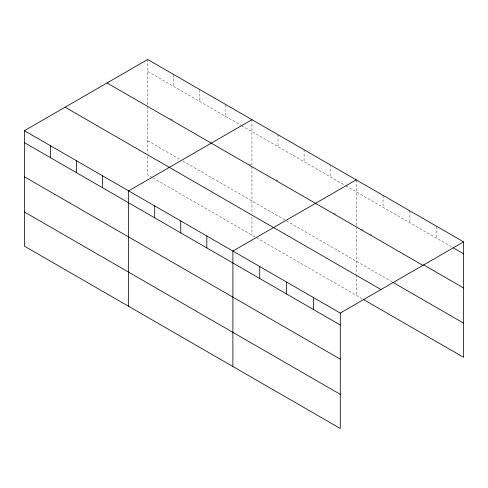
<?xml version="1.0" encoding="UTF-8"?>
<svg xmlns="http://www.w3.org/2000/svg" width="488" height="488" viewBox="0 0 488 488"><rect width="100%" height="100%" fill="white"/><g stroke="black" fill="none" stroke-linecap="round" stroke-linejoin="round"><path stroke-width="0.37" stroke-dasharray="2.44 1.83" d="M251.954 165.017L251.954 119.67M356.197 225.2L356.197 179.852M147.712 71.431L240.883 125.221M241.529 125.599L345.126 185.403M345.772 185.782L451.815 247.001M170.519 118.755L173.124 120.261M248.697 163.895L251.308 165.401M276.062 179.694L278.02 180.822M334.048 213.171L336 214.299M361.437 228.982L363.401 230.116M369.953 233.898L371.917 235.033M147.712 140.788L180.292 159.594M182.896 161.095L392.218 281.948M152.274 177.577L147.712 174.942L147.712 154.446M152.927 177.955L362.09 298.717M436.748 226.359L436.748 238.303M409.902 210.859L409.902 222.803M383.05 195.352L383.05 207.302M356.197 226.706L356.197 274.055M356.197 274.817L356.197 295.313M330.138 164.81L330.138 176.754M304.079 149.761L304.079 161.705M278.02 134.719L278.02 146.662M251.954 166.524L251.954 213.872M251.954 216.91L251.954 235.131M225.895 104.621L225.895 116.571M199.836 89.578L199.836 101.522M173.777 74.53L173.777 86.48M147.712 59.487L147.712 104.835M147.712 106.341L147.712 153.689"/><path stroke-width="0.73" d="M340.288 359.162L340.288 313.058L24.4 130.68L24.4 246.141L340.288 428.513L340.288 359.162L24.4 176.784M363.401 299.473L463.6 357.32L463.6 241.859L147.712 59.487L24.4 130.68M251.954 119.67L128.643 190.863L128.643 306.324M356.197 179.852L232.886 251.046L232.886 366.506M340.288 313.058L463.6 241.859M453.12 247.758L463.6 253.809M423.651 264.905L463.6 287.969M107.018 82.978L422.907 265.356M392.87 282.326L463.6 323.16M65.093 107.189L380.982 289.561M24.4 142.624L340.288 325.002M24.4 211.981L340.288 394.353M313.436 297.552L313.436 309.502M286.584 282.052L286.584 293.996M259.732 266.552L259.732 278.495M206.827 236.003L206.827 247.947M180.761 220.954L180.761 232.904M154.702 205.912L154.702 217.855M102.584 175.82L102.584 187.764M76.518 160.772L76.518 172.721M50.459 145.729L50.459 157.673"/></g></svg>
